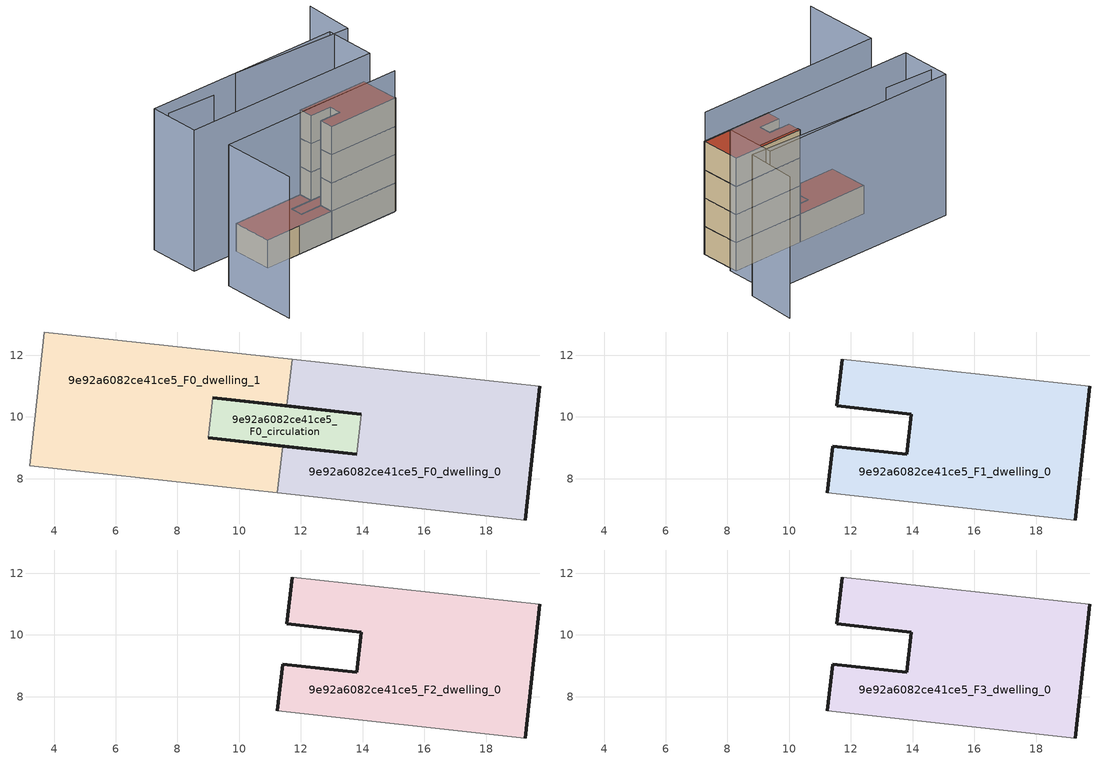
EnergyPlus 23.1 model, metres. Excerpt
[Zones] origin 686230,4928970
9e92a6082ce41ce5_F0_dwelling_0
 floor ground (EU_floor_Construction): 19.27,6.66 19.74,11 11.71,11.88 11.55,10.36 13.95,10.09 13.81,8.79 11.4,9.06 11.24,7.54 z0
 wall outside (EU_wall_Construction): 11.4,9.06 13.81,8.79 / 13.95,10.09 11.55,10.36 / 19.74,11 19.27,6.66 z0:3
 wall adiabatic (EU_wall_Construction): 19.27,6.66 11.24,7.54 / 11.71,11.88 19.74,11 z0:3
 wall to 9e92a6082ce41ce5_F0_dwelling_1 (EU_wall_Construction): 11.24,7.54 11.4,9.06 / 11.55,10.36 11.71,11.88 z0:3
 wall to 9e92a6082ce41ce5_F0_circulation (EU_wall_Construction): 13.81,8.79 13.95,10.09 z0:3
9e92a6082ce41ce5_F0_dwelling_1
 floor ground (EU_floor_Construction): 11.24,7.54 11.4,9.06 9,9.32 9.14,10.62 11.55,10.36 11.71,11.88 3.69,12.75 3.21,8.42 z0
 wall outside (EU_wall_Construction): 11.55,10.36 9.14,10.62 / 9,9.32 11.4,9.06 z0:3
 wall adiabatic (EU_wall_Construction): 11.24,7.54 3.21,8.42 3.69,12.75 11.71,11.88 z0:3
 wall to 9e92a6082ce41ce5_F0_circulation (EU_wall_Construction): 9.14,10.62 9,9.32 z0:3
 roof outside (EU_roof_Construction): 11.71,11.88 11.55,10.36 9.14,10.62 9,9.32 11.4,9.06 11.24,7.54 3.21,8.42 3.69,12.75 z3
9e92a6082ce41ce5_F0_circulation
 floor ground (EU_floor_Construction): 13.81,8.79 13.95,10.09 9.14,10.62 9,9.32 z0
 wall outside (EU_wall_Construction): 13.81,8.79 9,9.32 / 9.14,10.62 13.95,10.09 z0:3
 roof outside (EU_roof_Construction): 13.95,10.09 13.81,8.79 9,9.32 9.14,10.62 z3
9e92a6082ce41ce5_F1_dwelling_0
 floor to 9e92a6082ce41ce5_F0_dwelling_0 (EU_floor_Construction): 19.26,6.66 19.74,11 11.71,11.88 11.55,10.36 13.95,10.09 13.81,8.79 11.4,9.06 11.24,7.54 z3
 wall outside (EU_wall_Construction): 11.24,7.54 11.4,9.06 13.81,8.79 13.95,10.09 11.55,10.36 11.71,11.88 / 19.74,11 19.27,6.66 z3:6
 wall adiabatic (EU_wall_Construction): 19.27,6.66 11.24,7.54 / 11.71,11.88 19.74,11 z3:6
9e92a6082ce41ce5_F2_dwelling_0
 floor to 9e92a6082ce41ce5_F1_dwelling_0 (EU_floor_Construction): 19.26,6.66 19.74,11 11.71,11.88 11.55,10.36 13.95,10.09 13.81,8.79 11.4,9.06 11.24,7.54 z6
 wall outside (EU_wall_Construction): 11.24,7.54 11.4,9.06 13.81,8.79 13.95,10.09 11.55,10.36 11.71,11.88 / 19.74,11 19.27,6.66 z6:9
 wall adiabatic (EU_wall_Construction): 19.27,6.66 11.24,7.54 / 11.71,11.88 19.74,11 z6:9
9e92a6082ce41ce5_F3_dwelling_0
 floor to 9e92a6082ce41ce5_F2_dwelling_0 (EU_floor_Construction): 19.26,6.66 19.74,11 11.71,11.88 11.55,10.36 13.95,10.09 13.81,8.79 11.4,9.06 11.24,7.54 z9
 wall outside (EU_wall_Construction): 11.24,7.54 11.4,9.06 13.81,8.79 13.95,10.09 11.55,10.36 11.71,11.88 / 19.74,11 19.27,6.66 z9:12
 wall adiabatic (EU_wall_Construction): 19.27,6.66 11.24,7.54 / 11.71,11.88 19.74,11 z9:12
 roof outside (EU_roof_Construction): 19.74,11 19.27,6.66 11.24,7.54 11.4,9.06 13.81,8.79 13.95,10.09 11.55,10.36 11.71,11.88 z12
shading: -2.62,0.71 -1.68,8.99 / -1.68,8.99 19.09,6.64 / 23.17,20.63 22.26,15.17 / 22.26,15.17 8.99,17.39 / 4.53,16.2 -0.81,17.09 / -1.04,18.69 20.7,16.01 / 20.7,16.01 20.03,10.53 / 20.03,10.53 -1.72,13.2 / -1.72,13.2 -1.04,18.69 z0:15
[Building]
EU S2 Campaign: North Axis=0; Terrain=City; Solar Distribution=FullExterior
[Site:Location]
Bologna: Latitude=44.5; Longitude=11.25; Time Zone=1; Elevation=37
[SizingPeriod:WeatherFileDays]
AnnualSizingPeriod: Begin Month=1; Begin Day of Month=1; End Month=12; End Day of Month=31; Day of Week for Start Day=Monday; Use Weather File Daylight Saving Period=No; Use Weather File Rain and Snow Indicators=No
[MATERIAL]
EU_InternalMass_Material: Roughness=MediumRough; Thickness=0.1; Conductivity=1; Density=1800; Specific Heat=900; Thermal Absorptance=0.9; Solar Absorptance=0.7; Visible Absorptance=0.7
[MATERIAL:NOMASS] Roughness=MediumRough; Thermal Absorptance=0.9; Solar Absorptance=0.7; Visible Absorptance=0.7
Name | Thermal Resistance
EU_wall_NoMass | 0.937881
EU_roof_NoMass | 0.548572
EU_floor_NoMass | 0.71348
[CONSTRUCTION]
EU_wall_Construction: EU_wall_NoMass
EU_roof_Construction: EU_roof_NoMass
EU_floor_Construction: EU_floor_NoMass
EU_InternalMass_Construction: EU_InternalMass_Material
[ZONE] Type=1; Multiplier=1; Ceiling Height=autocalculate; Floor Area=autocalculate; Part of Total Floor Area=Yes
Name | Volume
9e92a6082ce41ce5_F0_dwelling_0; 9e92a6082ce41ce5_F1_dwelling_0; 9e92a6082ce41ce5_F2_dwelling_0; 9e92a6082ce41ce5_F3_dwelling_0 | 96.1589
9e92a6082ce41ce5_F0_dwelling_1 | 96.1611
9e92a6082ce41ce5_F0_circulation | 19.0195
[INTERNALMASS] Construction=EU_InternalMass_Construction
Name | Zone or ZoneList | Surface Area
9e92a6082ce41ce5_F0_dwelling_0_EU_InternalMass | 9e92a6082ce41ce5_F0_dwelling_0 | 32.0506
9e92a6082ce41ce5_F0_dwelling_1_EU_InternalMass | 9e92a6082ce41ce5_F0_dwelling_1 | 32.0506
9e92a6082ce41ce5_F1_dwelling_0_EU_InternalMass | 9e92a6082ce41ce5_F1_dwelling_0 | 70.9947
9e92a6082ce41ce5_F2_dwelling_0_EU_InternalMass | 9e92a6082ce41ce5_F2_dwelling_0 | 70.9947
9e92a6082ce41ce5_F3_dwelling_0_EU_InternalMass | 9e92a6082ce41ce5_F3_dwelling_0 | 70.9947
[OTHEREQUIPMENT] Fuel Type=Electricity; Design Level Calculation Method=Watts/Area; Power per Zone Floor Area=1; Fraction Latent=0; Fraction Radiant=0; Fraction Lost=0; Carbon Dioxide Generation Rate=0; EndUse Subcategory=EU_Step8_InternalGains
Name | Zone or ZoneList or Space or SpaceList | Schedule
EU_Step8_InternalGain_9e92a6082ce41ce5_F0_dwelling_0_f000 | 9e92a6082ce41ce5_F0_dwelling_0 | EU_Step8_GainSchedule_9e92a6082ce41ce5_F0_dwelling_0_f000
EU_Step8_InternalGain_9e92a6082ce41ce5_F0_dwelling_1_f000 | 9e92a6082ce41ce5_F0_dwelling_1 | EU_Step8_GainSchedule_9e92a6082ce41ce5_F0_dwelling_1_f000
EU_Step8_InternalGain_9e92a6082ce41ce5_F1_dwelling_0_f000 | 9e92a6082ce41ce5_F1_dwelling_0 | EU_Step8_GainSchedule_9e92a6082ce41ce5_F1_dwelling_0_f000
EU_Step8_InternalGain_9e92a6082ce41ce5_F2_dwelling_0_f000 | 9e92a6082ce41ce5_F2_dwelling_0 | EU_Step8_GainSchedule_9e92a6082ce41ce5_F2_dwelling_0_f000
EU_Step8_InternalGain_9e92a6082ce41ce5_F3_dwelling_0_f000 | 9e92a6082ce41ce5_F3_dwelling_0 | EU_Step8_GainSchedule_9e92a6082ce41ce5_F3_dwelling_0_f000
[ZONEINFILTRATION:DESIGNFLOWRATE]
EU_Circulation_Infiltration_9e92a6082ce41ce5_F0_circulation: Zone or ZoneList or Space or SpaceList=9e92a6082ce41ce5_F0_circulation; Schedule=EU_AlwaysOn; Design Flow Rate Calculation Method=Flow/Area; Flow Rate per Floor Area=0.0005; Constant Term Coefficient=1; Temperature Term Coefficient=0; Velocity Term Coefficient=0; Velocity Squared Term Coefficient=0
[ZONEVENTILATION:DESIGNFLOWRATE] Schedule=EU_AlwaysOn; Design Flow Rate Calculation Method=AirChanges/Hour; Air Changes per Hour=0.687892; Ventilation Type=Natural; Fan Pressure Rise=0; Fan Total Efficiency=1; Constant Term Coefficient=1; Temperature Term Coefficient=0; Velocity Term Coefficient=0; Velocity Squared Term Coefficient=0; Minimum Indoor Temperature=-100; Maximum Indoor Temperature=100; Delta Temperature=-100; Minimum Outdoor Temperature=-100; Maximum Outdoor Temperature=100; Maximum Wind Speed=40
Name | Zone or ZoneList or Space or SpaceList
EU_ConstantAir_9e92a6082ce41ce5_F0_dwelling_0 | 9e92a6082ce41ce5_F0_dwelling_0
EU_ConstantAir_9e92a6082ce41ce5_F0_dwelling_1 | 9e92a6082ce41ce5_F0_dwelling_1
EU_ConstantAir_9e92a6082ce41ce5_F1_dwelling_0 | 9e92a6082ce41ce5_F1_dwelling_0
EU_ConstantAir_9e92a6082ce41ce5_F2_dwelling_0 | 9e92a6082ce41ce5_F2_dwelling_0
EU_ConstantAir_9e92a6082ce41ce5_F3_dwelling_0 | 9e92a6082ce41ce5_F3_dwelling_0
[HVACTEMPLATE:THERMOSTAT] Constant Heating Setpoint=20; Constant Cooling Setpoint=50
EU_HeatOnly_9e92a6082ce41ce5_F0_dwelling_0; EU_HeatOnly_9e92a6082ce41ce5_F0_dwelling_1; EU_HeatOnly_9e92a6082ce41ce5_F1_dwelling_0; EU_HeatOnly_9e92a6082ce41ce5_F2_dwelling_0; EU_HeatOnly_9e92a6082ce41ce5_F3_dwelling_0
[HVACTEMPLATE:ZONE:IDEALLOADSAIRSYSTEM] System Availability Schedule=EU_AlwaysOn; Maximum Heating Supply Air Temperature=50; Minimum Cooling Supply Air Temperature=13; Maximum Heating Supply Air Humidity Ratio=0.0156; Minimum Cooling Supply Air Humidity Ratio=0.0077; Heating Limit=NoLimit; Cooling Limit=NoLimit; Heating Availability Schedule=EU_AlwaysOn; Cooling Availability Schedule=EU_CoolingOff; Dehumidification Control Type=ConstantSensibleHeatRatio; Cooling Sensible Heat Ratio=0.7; Dehumidification Setpoint=60; Humidification Control Type=None; Humidification Setpoint=30; Outdoor Air Method=None; Outdoor Air Flow Rate per Person=0.00944; Outdoor Air Flow Rate per Zone Floor Area=0; Outdoor Air Flow Rate per Zone=0; Demand Controlled Ventilation Type=None; Outdoor Air Economizer Type=NoEconomizer; Heat Recovery Type=None; Sensible Heat Recovery Effectiveness=0.7; Latent Heat Recovery Effectiveness=0.65
Name | Template Thermostat
9e92a6082ce41ce5_F0_dwelling_0 | EU_HeatOnly_9e92a6082ce41ce5_F0_dwelling_0
9e92a6082ce41ce5_F0_dwelling_1 | EU_HeatOnly_9e92a6082ce41ce5_F0_dwelling_1
9e92a6082ce41ce5_F1_dwelling_0 | EU_HeatOnly_9e92a6082ce41ce5_F1_dwelling_0
9e92a6082ce41ce5_F2_dwelling_0 | EU_HeatOnly_9e92a6082ce41ce5_F2_dwelling_0
9e92a6082ce41ce5_F3_dwelling_0 | EU_HeatOnly_9e92a6082ce41ce5_F3_dwelling_0
[SIZING:ZONE] Zone Cooling Design Supply Air Temperature Input Method=SupplyAirTemperature; Zone Cooling Design Supply Air Temperature=13; Zone Heating Design Supply Air Temperature Input Method=SupplyAirTemperature; Zone Heating Design Supply Air Temperature=50; Zone Cooling Design Supply Air Humidity Ratio=0.008; Zone Heating Design Supply Air Humidity Ratio=0.008; Cooling Design Air Flow Method=DesignDay; Cooling Design Air Flow Rate=0; Cooling Minimum Air Flow per Zone Floor Area=0.000762; Cooling Minimum Air Flow=0; Cooling Minimum Air Flow Fraction=0.2; Heating Design Air Flow Method=DesignDay; Heating Design Air Flow Rate=0; Heating Maximum Air Flow per Zone Floor Area=0.002032; Heating Maximum Air Flow=0.141576; Heating Maximum Air Flow Fraction=0.3; Account for Dedicated Outdoor Air System=No; Dedicated Outdoor Air System Control Strategy=NeutralSupplyAir; Dedicated Outdoor Air Low Setpoint Temperature for Design=autosize; Dedicated Outdoor Air High Setpoint Temperature for Design=autosize; Zone Load Sizing Method=Sensible Load Only No Latent Load; Zone Latent Cooling Design Supply Air Humidity Ratio Input Method=HumidityRatioDifference; Zone Cooling Design Supply Air Humidity Ratio Difference=0.005; Zone Latent Heating Design Supply Air Humidity Ratio Input Method=HumidityRatioDifference; Zone Humidification Design Supply Air Humidity Ratio Difference=0.005
9e92a6082ce41ce5_F0_dwelling_0; 9e92a6082ce41ce5_F0_dwelling_1; 9e92a6082ce41ce5_F1_dwelling_0; 9e92a6082ce41ce5_F2_dwelling_0; 9e92a6082ce41ce5_F3_dwelling_0
[SCHEDULE:CONSTANT]
Name | Hourly Value
EU_AlwaysOn | 1
EU_CoolingOff | 0
[SCHEDULE:FILE] Column Number=1; Rows to Skip at Top=0; Number of Hours of Data=8760; Column Separator=Comma; Interpolate to Timestep=No; Minutes per Item=60; Adjust Schedule for Daylight Savings=Yes
Name | File
EU_Step8_GainSchedule_9e92a6082ce41ce5_F0_dwelling_0_f000 | ../../schedules/9e92a6082ce41ce5/9e92a6082ce41ce5_F0_dwelling_0_f000_gain.csv
EU_Step8_GainSchedule_9e92a6082ce41ce5_F0_dwelling_1_f000 | ../../schedules/9e92a6082ce41ce5/9e92a6082ce41ce5_F0_dwelling_1_f000_gain.csv
EU_Step8_GainSchedule_9e92a6082ce41ce5_F1_dwelling_0_f000 | ../../schedules/9e92a6082ce41ce5/9e92a6082ce41ce5_F1_dwelling_0_f000_gain.csv
EU_Step8_GainSchedule_9e92a6082ce41ce5_F2_dwelling_0_f000 | ../../schedules/9e92a6082ce41ce5/9e92a6082ce41ce5_F2_dwelling_0_f000_gain.csv
EU_Step8_GainSchedule_9e92a6082ce41ce5_F3_dwelling_0_f000 | ../../schedules/9e92a6082ce41ce5/9e92a6082ce41ce5_F3_dwelling_0_f000_gain.csv
